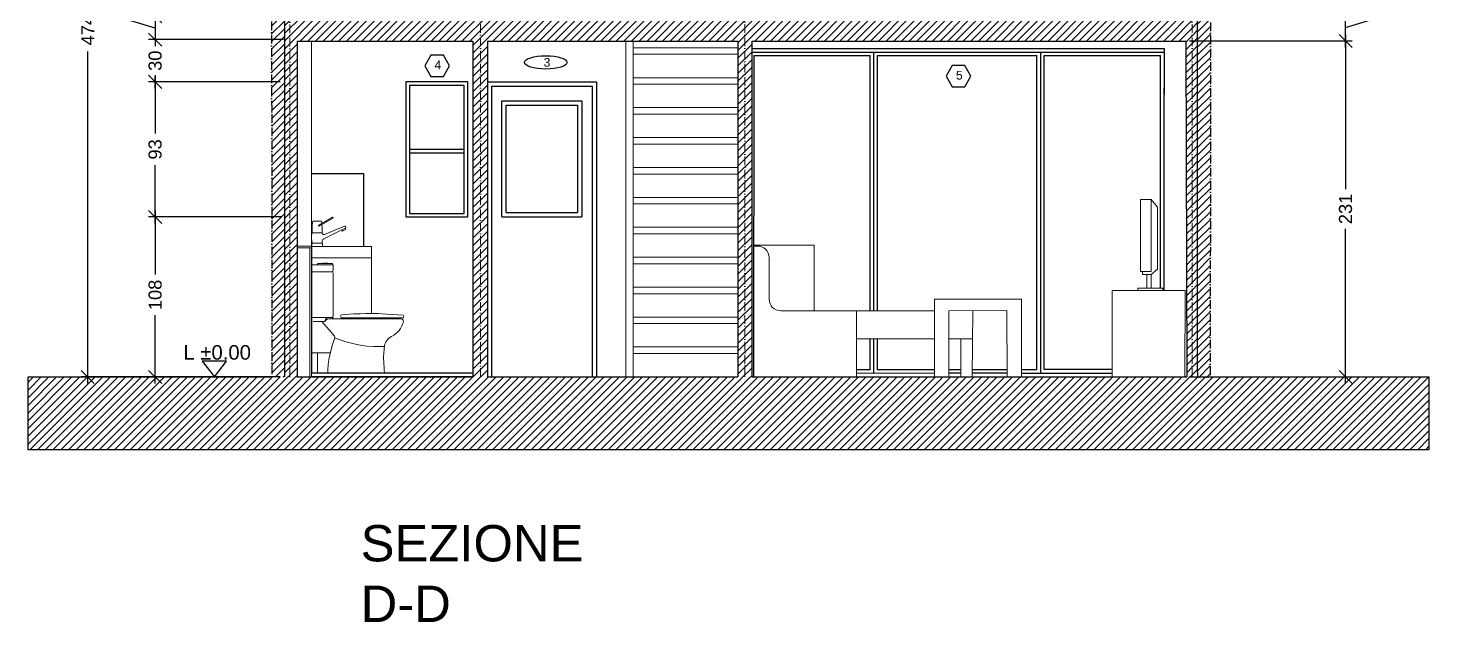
# Model space of a CAD drawing. Header units: millimetres. Extents: x 2830 to 9066, y 9741 to 14619.
# Drawn here: x 3054 to 4018, y 9741 to 10149 of the extents above; entities that cross this region are included whole.
import ezdxf

# ---------------------------------------------------------------- set-up
doc = ezdxf.new("R2010")
doc.units = ezdxf.units.MM
doc.header["$MEASUREMENT"] = 0
doc.linetypes.add('ACAD_ISO10W100', pattern=[18, 12, -3, 0, -3])
doc.layers.get('DEFPOINTS').update_dxf_attribs({"color": 210})
doc.layers.add('ARREDI', color=8, linetype='Continuous', lineweight=18)
doc.layers.add('CAMPITURE', color=7, linetype='Continuous', lineweight=25)
for name, color, linetype in [('INFISSI', 4, 'Continuous'), ('NUMERAZIONE', 30, 'Continuous'), ('quote nuove', 2, 'Continuous'), ('STRUTTURA', 1, 'Continuous')]:
    doc.layers.add(name, color=color, linetype=linetype)
doc.layers.get('0').off()
doc.styles.add('ARIAL', font='Arial.ttf')
doc.styles.get("Standard").update_dxf_attribs({"font": 'Arial.ttf'})
doc.dimstyles.new('TICK_36', dxfattribs={"dimtxt": 3.6, "dimasz": 3.6, "dimexe": 1.8, "dimexo": 1.2, "dimgap": 1.8, "dimtad": 0, "dimdec": 0, "dimzin": 0, "dimdsep": 46, "dimtxsty": 'ARIAL', "dimblk": 'OBLIQUE', "dimcen": 1.8, "dimdle": 1.8, "dimclrd": 256, "dimclrt": 256, "dimadec": 0, "dimazin": 0, "dimtfac": 1, "dimtdec": 0, "dimtmove": 1, "dimatfit": 3, "dimldrblk": 'OPEN90', "dimfxl": 1, "dimtfill": 1, "dimtolj": 1, "dimtzin": 0, "dimarcsym": 0})
pattern_1 = [(45, (1663.0583, 10179.761), (-2.6516504, 2.6516504), [])]

# ---------------------------------------------------------------- blocks, each defined once
blk = doc.blocks.new('4-rob-elev')
at = {"color": 0, "linetype": 'ByBlock'}
for p, q in [((0.87, 12.51), (9.26, 17.46)), ((1.2, 11.95), (9.59, 16.89)), ((9.59, 16.89), (9.26, 17.46)), ((-3.01, 10.77), (-2.91, 13.09)), ((-3, 8), (-3.01, 10.77)), ((-2.6, 15), (-2.91, 13.09)), ((2.6, 15), (-2.6, 15)), ((1.2, 11.95), (0.87, 12.51)), ((2.6, 15), (2.82, 13.66)), ((3.01, 10.77), (2.91, 13.09)), ((3, 8), (3.01, 10.77)), ((3.96, 4.53), (16.79, 10.77)), ((4.4, 7.11), (16.32, 11.95)), ((15.07, 9.11), (14.72, 9.76)), ((15.07, 9.11), (17.02, 10.11)), ((16.93, 11.97), (16.32, 11.95)), ((17.02, 10.11), (16.76, 10.75)), ((16.79, 10.77), (17.06, 11.15)), ((16.93, 11.97), (16.93, 11.97)), ((17.11, 11.56), (16.93, 11.97)), ((17.06, 11.15), (17.11, 11.56)), ((-3.05, 7.79), (-3.35, 6.07)), ((-3.35, 6.07), (-3.31, 4.62)), ((-3.31, 4.62), (-3.12, 3.32)), ((-3.2, 2), (3.2, 2)), ((-3.2, 2), (-3.2, 0)), ((-3.2, 0), (3.2, 0)), ((-3.12, 3.32), (-3, 2)), ((-3.05, 7.79), (-3, 8)), ((3, 8), (-3, 8)), ((3.05, 7.79), (3, 8)), ((3.12, 3.32), (3, 2)), ((3.2, 2), (3.2, 0))]:
    blk.add_line(p, q, dxfattribs=at)
for centre, radius, start, end in [((4.02, 8.04), 1, 194.28061, 292.13375), ((4.62, 3.18), 1.5, 115.93959, 174.62331)]:
    blk.add_arc(centre, radius, start, end, dxfattribs=at)
blk = doc.blocks.new('_Oblique')
at = {"color": 0, "linetype": 'ByBlock', "lineweight": -2}
blk.add_line((-0.5, -0.5), (0.5, 0.5), dxfattribs=at)
blk = doc.blocks.new('*D58')
at = {"layer": 'DEFPOINTS', "color": 0, "linetype": 'ByBlock', "transparency": 16777216}
for p in [(3231.56, 10019.31), (3141.46, 9909.3), (3230.36, 9909.3)]:
    blk.add_point(p, dxfattribs=at)
at = {"layer": 'quote nuove', "linetype": 'ByBlock', "lineweight": -2, "transparency": 16777216}
for p, q in [((3141.46, 10023.81), (3141.46, 9979.72)), ((3141.46, 9904.8), (3141.46, 9951.69))]:
    blk.add_line(p, q, dxfattribs=at)
at = {"layer": 'quote nuove', "color": 0, "linetype": 'ByBlock', "lineweight": -2, "transparency": 16777216}
for p, q in [((3228.56, 10019.31), (3136.96, 10019.31)), ((3227.36, 9909.3), (3136.96, 9909.3))]:
    blk.add_line(p, q, dxfattribs=at)
at = {"layer": 'quote nuove', "linetype": 'ByBlock', "lineweight": -2, "transparency": 16777216, "xscale": 9, "yscale": 9, "zscale": 9}
for p, rotation in [((3141.46, 10019.31), 90), ((3141.46, 9909.3), 270)]:
    blk.add_blockref('_Oblique', p, dxfattribs=dict(at, rotation=rotation))
at = {"layer": 'quote nuove', "linetype": 'ByBlock', "transparency": 16777216, "insert": (3141.46, 9965.71), "char_height": 9, "attachment_point": 5, "rotation": 90, "style": 'ARIAL', "bg_fill": 3, "box_fill_scale": 1.25, "bg_fill_color": 256, "bg_fill_true_color": 13158600, "bg_fill_transparency": 0}
blk.add_mtext('\\A1;108', dxfattribs=at)
blk = doc.blocks.new('_Open90')
at = {"color": 0, "linetype": 'ByBlock', "lineweight": -2}
for p, q in [((0, 0), (-1, 0)), ((-0.5, 0.5), (0, 0)), ((0, 0), (-0.5, -0.5))]:
    blk.add_line(p, q, dxfattribs=at)
blk = doc.blocks.new('*D59')
at = {"layer": 'DEFPOINTS', "color": 0, "linetype": 'ByBlock', "transparency": 16777216}
for p in [(3230.36, 10112.31), (3141.46, 10019.31), (3231.56, 10019.31)]:
    blk.add_point(p, dxfattribs=at)
at = {"layer": 'quote nuove', "color": 0, "linetype": 'ByBlock', "lineweight": -2, "transparency": 16777216}
for p, q in [((3227.36, 10112.31), (3136.96, 10112.31)), ((3228.56, 10019.31), (3136.96, 10019.31))]:
    blk.add_line(p, q, dxfattribs=at)
at = {"layer": 'quote nuove', "linetype": 'ByBlock', "lineweight": -2, "transparency": 16777216}
for p, q in [((3141.46, 10116.81), (3141.46, 10076.69)), ((3141.46, 10014.81), (3141.46, 10054.92))]:
    blk.add_line(p, q, dxfattribs=at)
at = {"layer": 'quote nuove', "linetype": 'ByBlock', "lineweight": -2, "transparency": 16777216, "xscale": 9, "yscale": 9, "zscale": 9}
for p, rotation in [((3141.46, 10112.31), 90), ((3141.46, 10019.31), 270)]:
    blk.add_blockref('_Oblique', p, dxfattribs=dict(at, rotation=rotation))
at = {"layer": 'quote nuove', "linetype": 'ByBlock', "transparency": 16777216, "insert": (3141.46, 10065.81), "char_height": 9, "attachment_point": 5, "rotation": 90, "style": 'ARIAL', "bg_fill": 3, "box_fill_scale": 1.25, "bg_fill_color": 256, "bg_fill_true_color": 13158600, "bg_fill_transparency": 0}
blk.add_mtext('\\A1;93', dxfattribs=at)
blk = doc.blocks.new('*D62')
at = {"layer": 'DEFPOINTS', "color": 0, "linetype": 'ByBlock', "transparency": 16777216}
for p in [(3095.07, 10383.99), (3230.36, 10383.99), (3230.36, 9909.3)]:
    blk.add_point(p, dxfattribs=at)
at = {"layer": 'quote nuove', "linetype": 'ByBlock', "lineweight": -2, "transparency": 16777216}
for p, q in [((3095.07, 10388.49), (3095.07, 10162.48)), ((3095.07, 9904.8), (3095.07, 10133.22))]:
    blk.add_line(p, q, dxfattribs=at)
at = {"layer": 'quote nuove', "color": 0, "linetype": 'ByBlock', "lineweight": -2, "transparency": 16777216}
for p, q in [((3227.36, 10383.99), (3090.57, 10383.99)), ((3227.36, 9909.3), (3090.57, 9909.3))]:
    blk.add_line(p, q, dxfattribs=at)
at = {"layer": 'quote nuove', "linetype": 'ByBlock', "lineweight": -2, "transparency": 16777216, "xscale": 9, "yscale": 9, "zscale": 9}
for p, rotation in [((3095.07, 10383.99), 90), ((3095.07, 9909.3), 270)]:
    blk.add_blockref('_Oblique', p, dxfattribs=dict(at, rotation=rotation))
at = {"layer": 'quote nuove', "linetype": 'ByBlock', "transparency": 16777216, "insert": (3095.07, 10147.85), "char_height": 9, "attachment_point": 5, "rotation": 90, "style": 'ARIAL', "bg_fill": 3, "box_fill_scale": 1.25, "bg_fill_color": 256, "bg_fill_true_color": 13158600, "bg_fill_transparency": 0}
blk.add_mtext('\\A1;474', dxfattribs=at)
blk = doc.blocks.new('*D63')
at = {"layer": 'DEFPOINTS', "color": 0, "linetype": 'ByBlock', "transparency": 16777216}
for p in [(3141.46, 10141.32), (3232.76, 10141.32), (3230.36, 10112.31)]:
    blk.add_point(p, dxfattribs=at)
at = {"layer": 'quote nuove', "color": 0, "linetype": 'ByBlock', "lineweight": -2, "transparency": 16777216}
for p, q in [((3229.76, 10141.32), (3136.96, 10141.32)), ((3227.36, 10112.31), (3136.96, 10112.31))]:
    blk.add_line(p, q, dxfattribs=at)
at = {"layer": 'quote nuove', "linetype": 'ByBlock', "lineweight": -2, "transparency": 16777216}
for p, q in [((3141.46, 10145.82), (3141.46, 10137.7)), ((3141.46, 10107.81), (3141.46, 10115.93))]:
    blk.add_line(p, q, dxfattribs=at)
at = {"layer": 'quote nuove', "linetype": 'ByBlock', "transparency": 16777216, "insert": (3141.46, 10126.81), "char_height": 9, "attachment_point": 5, "rotation": 90, "style": 'ARIAL', "bg_fill": 3, "box_fill_scale": 1.25, "bg_fill_color": 256, "bg_fill_true_color": 13158600, "bg_fill_transparency": 0}
blk.add_mtext('\\A1;30', dxfattribs=at)
at = {"layer": 'quote nuove', "linetype": 'ByBlock', "lineweight": -2, "transparency": 16777216, "xscale": 9, "yscale": 9, "zscale": 9}
for p, rotation in [((3141.46, 10141.32), 90), ((3141.46, 10112.31), 270)]:
    blk.add_blockref('_Oblique', p, dxfattribs=dict(at, rotation=rotation))
blk = doc.blocks.new('*D64')
at = {"layer": 'DEFPOINTS', "color": 0, "transparency": 16777216}
for p in [(3141.46, 10157.32), (3141.46, 10141.32), (3141.46, 10141.32)]:
    blk.add_point(p, dxfattribs=at)
at = {"layer": 'quote nuove', "lineweight": -2, "transparency": 16777216}
for p, q in [((3116.52, 10156.8), (3116.52, 10165.8)), ((3141.46, 10149.32), (3116.52, 10156.8)), ((3141.46, 10161.82), (3141.46, 10136.82))]:
    blk.add_line(p, q, dxfattribs=at)
at = {"layer": 'quote nuove', "color": 0, "lineweight": -2, "transparency": 16777216}
for p, q in [((3138.46, 10157.32), (3136.96, 10157.32)), ((3138.46, 10141.32), (3136.96, 10141.32))]:
    blk.add_line(p, q, dxfattribs=at)
at = {"layer": 'quote nuove', "lineweight": -2, "transparency": 16777216, "xscale": 9, "yscale": 9, "zscale": 9}
for p, rotation in [((3141.46, 10157.32), 90), ((3141.46, 10141.32), 270)]:
    blk.add_blockref('_Oblique', p, dxfattribs=dict(at, rotation=rotation))
at = {"layer": 'quote nuove', "transparency": 16777216, "insert": (3116.52, 10176.32), "char_height": 9, "attachment_point": 5, "rotation": 90, "style": 'ARIAL', "bg_fill": 3, "box_fill_scale": 1.25, "bg_fill_color": 256, "bg_fill_true_color": 13158600, "bg_fill_transparency": 0}
blk.add_mtext('\\A1;16', dxfattribs=at)
blk = doc.blocks.new('*D65')
at = {"layer": 'DEFPOINTS', "color": 0, "transparency": 16777216}
for p in [(3849.77, 10140.41), (3849.75, 9909.3), (3960.21, 9909.3)]:
    blk.add_point(p, dxfattribs=at)
at = {"layer": 'quote nuove', "color": 0, "lineweight": -2, "transparency": 16777216}
for p, q in [((3852.77, 10140.41), (3964.71, 10140.41)), ((3852.75, 9909.3), (3964.71, 9909.3))]:
    blk.add_line(p, q, dxfattribs=at)
at = {"layer": 'quote nuove', "lineweight": -2, "transparency": 16777216}
for p, q in [((3960.21, 10144.91), (3960.21, 10038.56)), ((3960.21, 9904.8), (3960.21, 10011.15))]:
    blk.add_line(p, q, dxfattribs=at)
at = {"layer": 'quote nuove', "lineweight": -2, "transparency": 16777216, "xscale": 9, "yscale": 9, "zscale": 9}
for p, rotation in [((3960.21, 10140.41), 90), ((3960.21, 9909.3), 270)]:
    blk.add_blockref('_Oblique', p, dxfattribs=dict(at, rotation=rotation))
at = {"layer": 'quote nuove', "transparency": 16777216, "insert": (3960.21, 10024.85), "char_height": 9, "attachment_point": 5, "rotation": 90, "style": 'ARIAL', "bg_fill": 3, "box_fill_scale": 1.25, "bg_fill_color": 256, "bg_fill_true_color": 13158600, "bg_fill_transparency": 0}
blk.add_mtext('\\A1;231', dxfattribs=at)
blk = doc.blocks.new('*D66')
at = {"layer": 'DEFPOINTS', "color": 0, "transparency": 16777216}
for p in [(3859.46, 10158.92), (3960.21, 10158.92), (3849.77, 10140.41)]:
    blk.add_point(p, dxfattribs=at)
at = {"layer": 'quote nuove', "lineweight": -2, "transparency": 16777216}
for p, q in [((3985.15, 10157.14), (3985.15, 10166.14)), ((3960.21, 10135.91), (3960.21, 10163.42)), ((3960.21, 10149.66), (3985.15, 10157.14))]:
    blk.add_line(p, q, dxfattribs=at)
at = {"layer": 'quote nuove', "color": 0, "lineweight": -2, "transparency": 16777216}
for p, q in [((3862.46, 10158.92), (3964.71, 10158.92)), ((3852.77, 10140.41), (3964.71, 10140.41))]:
    blk.add_line(p, q, dxfattribs=at)
at = {"layer": 'quote nuove', "lineweight": -2, "transparency": 16777216, "xscale": 9, "yscale": 9, "zscale": 9}
for p, rotation in [((3960.21, 10158.92), 90), ((3960.21, 10140.41), 270)]:
    blk.add_blockref('_Oblique', p, dxfattribs=dict(at, rotation=rotation))
at = {"layer": 'quote nuove', "transparency": 16777216, "insert": (3985.15, 10176.66), "char_height": 9, "attachment_point": 5, "rotation": 90, "style": 'ARIAL', "bg_fill": 3, "box_fill_scale": 1.25, "bg_fill_color": 256, "bg_fill_true_color": 13158600, "bg_fill_transparency": 0}
blk.add_mtext('\\A1;19', dxfattribs=at)

msp = doc.modelspace()

# ---------------------------------------------------------------- hatches: boundary and pattern name
at = {"layer": 'ARREDI'}
h = msp.add_hatch(dxfattribs=at)
h.set_pattern_fill('ANSI31', color=0, scale=30)
h.set_pattern_definition(pattern_1)
h.paths.add_polyline_path([(3858.46, 10160.91), (3858.46, 10160.91), (3858.46, 10383.45), (3854.7, 10385.41), (3854.7, 9909.3), (3858.46, 9909.3), (3858.46, 9912.91), (3858.46, 10134.11), (3858.46, 10134.11)])
at = {"layer": 'CAMPITURE', "ltscale": 2.5}
h = msp.add_hatch(dxfattribs=at)
h.set_pattern_fill('ANSI31', color=256, scale=30)
h.set_pattern_definition([(45, (245.1807, 8409.8992), (-2.6516504, 2.6516504), [])])
h.paths.add_polyline_path([(3221.66, 9909.3), (3230.36, 9909.3), (3230.36, 10383.99), (3221.44, 10387.98)])
h = msp.add_hatch(dxfattribs=at)
h.set_pattern_fill('ANSI31', color=256, scale=30)
h.set_pattern_definition([(45, (890.6814, 8409.362), (-2.6516504, 2.6516504), [])])
h.paths.add_polyline_path([(3867.16, 9908.76), (3858.46, 9908.76), (3858.46, 10383.45), (3867.38, 10387.44)])
at = {"layer": 'STRUTTURA'}
h = msp.add_hatch(dxfattribs=at)
h.set_pattern_fill('ANSI31', color=0, scale=30)
h.set_pattern_definition(pattern_1)
h.paths.add_polyline_path([(3365.23, 10158.18), (3239.06, 10157.32), (3239.06, 10157.31), (3239.06, 10281.31), (3237.86, 10373.09), (3239.06, 10373.09), (3365.23, 10429.55), (3365.23, 10444.34), (3234.11, 10385.67), (3234.11, 9909.3), (3239.06, 9909.3), (3239.06, 10140.31), (3360.04, 10140.31), (3360.04, 9909.3), (3365.23, 9909.3)])
h.paths.add_polyline_path([(3547, 10525.68), (3461.27, 10487.32), (3461.27, 10472.53), (3542.26, 10508.77), (3542.26, 10158.81), (3466.04, 10158.81), (3466.04, 10368.81), (3466.05, 10474.66), (3456.47, 10470.38), (3456.53, 10368.81), (3456.53, 10158.81), (3365.23, 10158.18), (3365.23, 9909.3), (3369.96, 9909.3), (3369.96, 10140.31), (3542.25, 10140.31), (3542.25, 9909.3), (3547, 9909.3)])
h.paths.add_polyline_path([(3234.11, 10385.67), (3230.36, 10383.99), (3230.36, 10375.31), (3230.36, 9909.3), (3234.11, 9909.3)])
h.paths.add_polyline_path([(3456.26, 10470.28), (3461.27, 10472.53), (3461.27, 10487.32), (3365.23, 10444.34), (3365.23, 10429.55)], flags=17)
h.paths.add_polyline_path([(3547.09, 10525.72), (3547, 10525.68), (3547, 9909.3), (3551.75, 9909.3), (3551.75, 10140.31), (3850.35, 10140.33), (3850.93, 9909.3), (3854.7, 9909.3), (3854.7, 10385.41), (3850.96, 10387.36)])
h.paths.add_polyline_path([(3849.76, 10373.3), (3850.3, 10158.81), (3551.76, 10158.81), (3551.76, 10508.77)], flags=16)
h.paths.add_polyline_path([(3752.92, 10387.71), (3752.92, 10218.01), (3795.45, 10218.01), (3833.11, 10218.01), (3833.11, 10219.01), (3833.12, 10219.01), (3833.12, 10218.01), (3835.61, 10218.01), (3835.61, 10219.32), (3835.61, 10219.32), (3835.61, 10218.01), (3842.98, 10218.01), (3846.31, 10218.01), (3846.31, 10204.72), (3849.77, 10204.71), (3846.31, 10204.71), (3846.31, 10204.72), (3648.01, 10205.19), (3647.91, 10161.75), (3553.43, 10161.75), (3553.43, 10478.48)], flags=0)
h.paths.add_polyline_path([(3748.06, 10389.92), (3748.06, 10383.85), (3699.72, 10383.85), (3696.85, 10378.88), (3688.3, 10378.88), (3685.43, 10383.85), (3638.28, 10383.85), (3638.28, 10439.87)], flags=0)
h.paths.add_polyline_path([(3641.94, 10435.61), (3736.01, 10391.47), (3641.94, 10391.51)], flags=0)
h.paths.add_polyline_path([(3644.38, 10430.98), (3724.59, 10393.95), (3644.38, 10393.95)], flags=0)
h.paths.add_polyline_path([(3662.12, 10390.72), (3666.15, 10390.72), (3674.2, 10390.48), (3674.2, 10389.35), (3666.15, 10389.11), (3662.12, 10389.11)], flags=0)
h.paths.add_polyline_path([(3651.55, 10183.96), (3833.12, 10183.96), (3833.12, 10161.76), (3651.55, 10161.75)], flags=0)
h.paths.add_polyline_path([(3597.57, 10328.69), (3597.57, 10338.89), (3590.15, 10338.89), (3590.15, 10328.69)], flags=0)
h.paths.add_polyline_path([(3688.89, 10380.66), (3696.56, 10380.66), (3696.56, 10393.02), (3688.89, 10393.02)], flags=0)
h.paths.add_polyline_path([(3571.47, 10273.27), (3571.47, 10280.94), (3559.11, 10280.94), (3559.11, 10273.27)], flags=0)
h = msp.add_hatch(dxfattribs=at)
h.set_pattern_fill('ANSI31', color=0, scale=30)
h.set_pattern_definition([(45, (534.026, 6431.014), (-2.6516504, 2.6516504), [])])
h.paths.add_polyline_path([(3053.99, 9909.3), (3053.99, 9859.09), (4017.59, 9859.09), (4017.59, 9909.3)])

# ---------------------------------------------------------------- linework, layer by layer
at = {"layer": 'ARREDI'}
for p, q in [((3248.96, 9999.31), (3248.96, 10140.31)), ((3465.26, 10140.31), (3465.26, 9909.31)), ((3470.26, 9909.31), (3470.26, 10140.31)), ((3542.25, 10135.73), (3470.26, 10135.73)), ((3542.25, 10131.23), (3470.26, 10131.23)), ((3542.25, 10115.14), (3470.26, 10115.14)), ((3542.25, 10110.64), (3470.26, 10110.64)), ((3542.25, 10094.56), (3470.26, 10094.56)), ((3542.25, 10090.06), (3470.26, 10090.06)), ((3542.25, 10073.98), (3470.26, 10073.98)), ((3542.25, 10069.48), (3470.26, 10069.48)), ((3542.25, 10053.39), (3470.26, 10053.39)), ((3542.25, 10053.39), (3470.26, 10053.39)), ((3542.25, 10048.89), (3470.26, 10048.89)), ((3542.25, 10048.89), (3470.26, 10048.89)), ((3542.25, 10032.81), (3470.26, 10032.81)), ((3542.25, 10028.31), (3470.26, 10028.31)), ((3542.25, 10012.23), (3470.26, 10012.23)), ((3542.25, 10007.73), (3470.26, 10007.73)), ((3248.96, 9999.31), (3239.06, 9999.31)), ((3248.96, 9998.11), (3239.06, 9998.11)), ((3247.76, 9909.09), (3247.76, 9998.11)), ((3248.96, 9909.31), (3248.96, 9999.31)), ((3594.75, 9999.86), (3553.33, 9999.86)), ((3553.33, 9999.31), (3555.7, 9999.35)), ((3594.75, 9997.87), (3594.75, 9999.86)), ((3594.75, 9954.78), (3594.75, 9997.87)), ((3249.13, 9991.11), (3290.13, 9991.11)), ((3253.04, 9986.39), (3249.43, 9986.39)), ((3253.18, 9986.86), (3253.04, 9986.39)), ((3253.04, 9986.39), (3263.85, 9986.39)), ((3253.54, 9987.21), (3253.18, 9986.86)), ((3253.99, 9987.34), (3253.54, 9987.21)), ((3257.03, 9987.34), (3253.99, 9987.34)), ((3259.89, 9987.53), (3257.03, 9987.53)), ((3257.03, 9987.53), (3257.03, 9987.34)), ((3257.03, 9987.34), (3259.89, 9987.34)), ((3259.89, 9987.34), (3259.89, 9987.53)), ((3262.9, 9987.34), (3259.89, 9987.34)), ((3263.35, 9987.22), (3262.9, 9987.34)), ((3263.71, 9986.87), (3263.35, 9987.22)), ((3263.85, 9986.39), (3263.71, 9986.87)), ((3263.85, 9982.58), (3263.85, 9986.39)), ((3542.25, 9991.64), (3470.26, 9991.64)), ((3542.25, 9987.14), (3470.26, 9987.14)), ((3563.76, 9991.35), (3563.77, 9962.78)), ((3249.42, 9981.64), (3262.92, 9981.64)), ((3262.91, 9981.64), (3263.33, 9981.76)), ((3263.33, 9981.52), (3262.91, 9981.64)), ((3263.33, 9981.76), (3263.71, 9982.11)), ((3263.71, 9981.17), (3263.33, 9981.52)), ((3263.71, 9982.11), (3263.85, 9982.58)), ((3263.85, 9980.69), (3263.71, 9981.17)), ((3263.85, 9951.14), (3263.85, 9980.69)), ((3823.57, 9979.72), (3823.57, 9970.26)), ((3826.61, 9979.72), (3826.61, 9970.26)), ((3542.25, 9971.06), (3470.26, 9971.06)), ((3542.25, 9966.56), (3470.26, 9966.56)), ((3623.77, 9954.78), (3571.77, 9954.78)), ((3623.79, 9909.31), (3623.77, 9954.78)), ((3623.77, 9954.78), (3677.41, 9954.78)), ((3703.77, 9954.78), (3703.49, 9909.31)), ((3249.42, 9950.2), (3260.69, 9950.2)), ((3250.2, 9947.52), (3256.18, 9947.52)), ((3256.18, 9947.52), (3259.04, 9944.07)), ((3256.18, 9947.52), (3258.07, 9947.52)), ((3258.5, 9948.76), (3258.07, 9947.52)), ((3258.85, 9948.43), (3258.07, 9947.52)), ((3259, 9949.57), (3258.5, 9948.76)), ((3258.85, 9948.43), (3259.96, 9949.02)), ((3259.83, 9949.98), (3259, 9949.57)), ((3260.69, 9950.2), (3259.83, 9949.98)), ((3259.96, 9949.02), (3260.88, 9949.23)), ((3260.69, 9950.2), (3263, 9950.2)), ((3263.98, 9949.23), (3260.88, 9949.23)), ((3262.98, 9950.19), (3263.34, 9950.31)), ((3263.47, 9950.07), (3262.98, 9950.19)), ((3263.34, 9950.31), (3263.71, 9950.65)), ((3263.83, 9949.71), (3263.47, 9950.07)), ((3263.71, 9950.65), (3263.85, 9951.14)), ((3263.98, 9949.23), (3263.83, 9949.71)), ((3272.25, 9949.23), (3263.98, 9949.23)), ((3263.98, 9949.23), (3263.98, 9949.23)), ((3269.06, 9951.42), (3268.96, 9950.92)), ((3268.96, 9950.92), (3269.06, 9950.42)), ((3269.39, 9951.81), (3269.06, 9951.42)), ((3269.06, 9950.42), (3269.39, 9950.02)), ((3269.88, 9952.02), (3269.39, 9951.81)), ((3269.39, 9950.02), (3269.81, 9949.84)), ((3269.81, 9949.84), (3271.58, 9949.84)), ((3271.55, 9952.17), (3269.88, 9952.02)), ((3275.05, 9952.43), (3271.55, 9952.17)), ((3306.43, 9949.84), (3271.58, 9949.84)), ((3271.58, 9949.84), (3271.88, 9949.36)), ((3271.88, 9949.36), (3272.25, 9949.23)), ((3305.78, 9949.23), (3272.25, 9949.23)), ((3272.54, 9949.23), (3272.93, 9949.37)), ((3272.93, 9949.37), (3273.21, 9949.84)), ((3278.01, 9952.6), (3275.05, 9952.43)), ((3282.42, 9952.78), (3278.01, 9952.6)), ((3286.26, 9952.88), (3282.42, 9952.78)), ((3289.61, 9952.92), (3286.26, 9952.88)), ((3294.77, 9952.83), (3289.61, 9952.92)), ((3300.46, 9952.57), (3294.77, 9952.83)), ((3304.89, 9952.27), (3300.46, 9952.57)), ((3305.07, 9949.36), (3304.8, 9949.84)), ((3308.41, 9951.97), (3304.89, 9952.27)), ((3305.44, 9949.23), (3305.07, 9949.36)), ((3305.78, 9949.23), (3306.15, 9949.36)), ((3310.38, 9949.23), (3305.78, 9949.23)), ((3306.15, 9949.36), (3306.43, 9949.84)), ((3306.43, 9949.84), (3312.2, 9949.84)), ((3312.11, 9951.67), (3308.41, 9951.97)), ((3310.23, 9942.69), (3311.18, 9944.49)), ((3311.28, 9949.03), (3310.38, 9949.23)), ((3311.18, 9944.49), (3311.59, 9945.53)), ((3311.92, 9948.4), (3311.28, 9949.03)), ((3311.59, 9945.53), (3311.92, 9946.54)), ((3312.18, 9947.53), (3311.92, 9948.4)), ((3311.92, 9946.54), (3312.18, 9947.53)), ((3312.42, 9950.81), (3312.11, 9951.67)), ((3312.2, 9949.84), (3312.42, 9950.81)), ((3542.25, 9950.48), (3470.26, 9950.48)), ((3542.25, 9945.98), (3470.26, 9945.98)), ((3259.04, 9944.07), (3261.37, 9941.35)), ((3261.37, 9941.35), (3264.24, 9937.86)), ((3265.1, 9936.16), (3264.09, 9933.71)), ((3264.24, 9937.86), (3264.71, 9937.28)), ((3264.71, 9937.28), (3264.94, 9936.62)), ((3264.94, 9936.62), (3265.1, 9936.16)), ((3265.1, 9936.16), (3266.69, 9935.47)), ((3266.69, 9935.47), (3268.79, 9934.8)), ((3268.79, 9934.8), (3271.84, 9933.71)), ((3300.96, 9934.54), (3301.99, 9935.74)), ((3301.99, 9935.74), (3302.89, 9936.47)), ((3302.89, 9936.47), (3303.92, 9937.2)), ((3303.92, 9937.2), (3305.51, 9938.01)), ((3305.51, 9938.01), (3306.58, 9938.79)), ((3306.58, 9938.79), (3308.13, 9940.07)), ((3308.13, 9940.07), (3309.24, 9941.32)), ((3309.24, 9941.32), (3310.23, 9942.69)), ((3249.13, 9925.94), (3253.11, 9925.94)), ((3253.11, 9925.94), (3261.93, 9925.95)), ((3253.11, 9925.94), (3253.11, 9912.11)), ((3262.4, 9927.83), (3261.59, 9924.6)), ((3263.21, 9930.84), (3262.4, 9927.83)), ((3264.09, 9933.71), (3263.21, 9930.84)), ((3271.84, 9933.71), (3275.51, 9932.69)), ((3275.51, 9932.69), (3279.31, 9931.75)), ((3279.31, 9931.75), (3282.57, 9931.14)), ((3282.57, 9931.14), (3286.84, 9930.53)), ((3286.84, 9930.53), (3291.66, 9930.12)), ((3291.66, 9930.12), (3299.22, 9930.12)), ((3298.59, 9922.87), (3298.77, 9925.58)), ((3298.77, 9925.58), (3298.98, 9928.41)), ((3298.98, 9928.41), (3299.28, 9930.59)), ((3299.28, 9930.59), (3299.71, 9932.27)), ((3299.71, 9932.27), (3300.4, 9933.6)), ((3300.4, 9933.6), (3300.96, 9934.54)), ((3542.25, 9929.89), (3470.26, 9929.89)), ((3542.25, 9925.39), (3470.26, 9925.39)), ((3260.49, 9917.55), (3260.19, 9914.31)), ((3260.93, 9921.29), (3260.49, 9917.55)), ((3261.59, 9924.6), (3260.93, 9921.29)), ((3298.72, 9918.54), (3298.59, 9922.87)), ((3298.85, 9915.88), (3298.72, 9918.54)), ((3299.02, 9913.99), (3298.85, 9915.88)), ((3260.19, 9914.31), (3260.19, 9912.11)), ((3299.28, 9912.11), (3299.02, 9913.99))]:
    msp.add_line(p, q, dxfattribs=at)
at = {"layer": 'ARREDI', "lineweight": -2}
for p, q in [((3248.96, 10049.31), (3284.76, 10049.31)), ((3284.76, 10049.31), (3284.76, 9999.11))]:
    msp.add_line(p, q, dxfattribs=at)
at = {"layer": 'ARREDI', "lineweight": 0}
for p, q in [((3826.4, 10031.38), (3830.86, 10025.98)), ((3677.41, 9939.42), (3677.41, 9962.74)), ((3677.41, 9962.74), (3737.41, 9962.74)), ((3687.39, 9954.78), (3727.2, 9954.96)), ((3687.39, 9909.31), (3687.39, 9954.78)), ((3727.4, 9909.31), (3727.2, 9954.96)), ((3737.41, 9962.74), (3737.41, 9909.31)), ((3623.78, 9939.78), (3623.78, 9939.78)), ((3623.78, 9935.57), (3677.41, 9935.57)), ((3677.41, 9939.42), (3677.41, 9909.31)), ((3687.39, 9935.57), (3703.65, 9935.47)), ((3695.52, 9935.52), (3695.52, 9909.31))]:
    msp.add_line(p, q, dxfattribs=at)
at = {"layer": 'ARREDI', "linetype": 'Continuous'}
msp.add_line((3830.86, 10025.98), (3830.86, 9983.43), dxfattribs=at)
msp.add_lwpolyline([(3819.19, 10031.38), (3826.4, 10031.38), (3826.4, 9981.82), (3819.19, 9981.82)], close=True, dxfattribs=at)
at = {"layer": 'ARREDI'}
for points in [[(3290.13, 9952.91), (3290.13, 9999.11), (3249.13, 9999.11), (3249.13, 9912.11), (3253.11, 9912.11)], [(3826.61, 9970.26), (3834.49, 9970.26), (3834.49, 9968.82), (3817.36, 9968.82), (3817.36, 9970.26), (3826.61, 9970.26)]]:
    msp.add_lwpolyline(points, dxfattribs=at)
at = {"layer": 'ARREDI', "linetype": 'Continuous'}
msp.add_lwpolyline([(3820.53, 9981.82), (3820.53, 9979.72), (3826.61, 9979.72), (3830.86, 9983.43)], dxfattribs=at)
at = {"layer": 'ARREDI'}
msp.add_lwpolyline([(3849.75, 9909.3), (3849.78, 9968.82), (3799.78, 9968.82), (3799.75, 9909.3)], close=True, dxfattribs=at)
for centre, start, end in [((3555.76, 9991.35), 0.02067, 90.38956), ((3571.77, 9962.78), 180.02067, 270)]:
    msp.add_arc(centre, 8, start, end, dxfattribs=at)
at = {"layer": 'INFISSI'}
for p, q in [((3551.75, 10132.81), (3835.48, 10132.81)), ((3677.41, 9911.77), (3623.79, 9911.74)), ((3695.52, 9911.77), (3687.39, 9911.77)), ((3727.39, 9911.79), (3703.51, 9911.78)), ((3737.41, 9911.78), (3799.76, 9911.77))]:
    msp.add_line(p, q, dxfattribs=at)
at = {"layer": 'INFISSI', "color": 4}
for p, q in [((3551.76, 10135.31), (3835.46, 10135.31)), ((3553.33, 10130.31), (3633.33, 10130.31)), ((3638.18, 10130.31), (3747.96, 10130.31)), ((3752.82, 10130.31), (3833.01, 10130.31)), ((3835.46, 10135.31), (3835.51, 10130.31)), ((3835.51, 10130.31), (3835.51, 10103.7)), ((3379.96, 10019.31), (3379.96, 10099.31)), ((3379.96, 10099.31), (3434.96, 10099.31)), ((3434.96, 10099.31), (3434.96, 10019.31)), ((3382.96, 10022.31), (3382.96, 10096.31)), ((3382.96, 10096.31), (3431.96, 10096.31)), ((3431.96, 10096.31), (3431.96, 10022.31)), ((3382.96, 10022.31), (3431.96, 10022.31)), ((3379.96, 10019.31), (3434.96, 10019.31))]:
    msp.add_line(p, q, dxfattribs=at)
at = {"layer": 'INFISSI', "color": 4, "lineweight": -2}
for p, q in [((3553.32, 9909.41), (3553.33, 10130.31)), ((3633.33, 9954.78), (3633.33, 10130.31)), ((3635.75, 9954.78), (3635.75, 10132.81)), ((3638.18, 9954.78), (3638.18, 10130.31)), ((3747.96, 9914.28), (3747.96, 10130.31)), ((3750.51, 9911.78), (3750.51, 10132.81)), ((3752.82, 9914.29), (3752.82, 10130.31)), ((3833.01, 9970.26), (3833.01, 10130.31)), ((3835.51, 9968.82), (3835.51, 10108.05)), ((3747.96, 9914.28), (3737.41, 9914.28)), ((3799.66, 9914.3), (3752.82, 9914.29))]:
    msp.add_line(p, q, dxfattribs=at)
at = {"layer": 'INFISSI', "lineweight": -2}
for p, q in [((3633.33, 9914.25), (3633.33, 9935.57)), ((3635.76, 9911.75), (3635.75, 9935.57)), ((3638.18, 9914.25), (3638.18, 9935.57)), ((3633.33, 9914.25), (3623.79, 9914.25)), ((3677.41, 9914.26), (3638.18, 9914.25)), ((3695.52, 9914.27), (3687.39, 9914.27)), ((3727.38, 9914.28), (3703.52, 9914.27))]:
    msp.add_line(p, q, dxfattribs=at)
at = {"layer": 'INFISSI', "color": 4}
for points in [[(3356.46, 10019.31), (3356.46, 10112.31), (3313.96, 10112.31), (3313.96, 10019.31), (3356.46, 10019.31)], [(3369.96, 10112.31), (3369.96, 10112.31), (3444.96, 10112.31), (3444.96, 9909.31)], [(3372.96, 9909.31), (3372.96, 10109.31), (3441.96, 10109.31), (3441.96, 9909.31)], [(3353.96, 10065.81), (3316.46, 10065.81)], [(3353.96, 10063.31), (3316.46, 10063.31)]]:
    msp.add_lwpolyline(points, dxfattribs=at)
msp.add_lwpolyline([(3353.96, 10021.81), (3353.96, 10109.81), (3316.46, 10109.81), (3316.46, 10021.81)], close=True, dxfattribs=at)
at = {"layer": 'NUMERAZIONE'}
for points in [[(3343.94, 10123.33), (3339.66, 10130.74), (3331.11, 10130.74), (3326.84, 10123.33), (3331.11, 10115.93), (3339.66, 10115.93)], [(3702.54, 10116.21), (3698.27, 10123.62), (3689.72, 10123.62), (3685.44, 10116.21), (3689.72, 10108.81), (3698.27, 10108.81)], [(3173.71, 9920.03), (3182.16, 9909.3), (3190.6, 9920.03)]]:
    msp.add_lwpolyline(points, close=True, dxfattribs=at)
msp.add_ellipse((3410.13, 10125.67), major_axis=(14.61, 0), ratio=0.314087, dxfattribs=at)
at = {"layer": 'quote nuove', "color": 253, "linetype": 'ACAD_ISO10W100', "lineweight": 0, "ltscale": 0.5}
for p, q in [((3234.11, 9909.09), (3234.11, 10728.79)), ((3365.23, 9909.3), (3365.23, 10729)), ((3547, 9909.31), (3547, 10729)), ((3854.7, 9909.3), (3854.7, 10728.99))]:
    msp.add_line(p, q, dxfattribs=at)
at = {"layer": 'STRUTTURA', "linetype": 'ACAD_ISO10W100', "ltscale": 0.5}
msp.add_line((3867.39, 10417.08), (3867.16, 9908.76), dxfattribs=at)
at = {"layer": 'STRUTTURA'}
for p, q in [((3230.36, 10383.99), (3230.36, 9909.3)), ((3858.46, 9912.91), (3858.46, 10160.91)), ((3239.06, 10140.31), (3239.06, 9909.3)), ((3360.04, 10140.31), (3360.04, 9909.31)), ((3369.96, 10140.31), (3369.96, 9909.31)), ((3369.96, 10140.31), (3542.25, 10140.31)), ((3542.25, 10140.31), (3542.25, 9909.3)), ((3551.75, 10140.31), (3850.35, 10140.33)), ((3551.75, 10140.31), (3551.75, 9909.3)), ((3850.35, 10140.33), (3850.93, 9909.3)), ((3248.96, 9912.11), (3360.04, 9912.11)), ((3360.04, 9909.31), (3248.96, 9909.31)), ((3858.46, 9912.91), (3858.46, 9909.3))]:
    msp.add_line(p, q, dxfattribs=at)
at = {"layer": 'STRUTTURA', "lineweight": -2}
for p, q in [((3633.33, 10141.35), (3633.33, 10141.38)), ((3635.75, 10141.35), (3635.75, 10141.38)), ((3638.18, 10141.35), (3638.18, 10141.38)), ((3762.31, 10141.37), (3762.29, 10141.38)), ((3553.32, 9909.34), (3553.32, 9909.41))]:
    msp.add_line(p, q, dxfattribs=at)
at = {"layer": 'STRUTTURA'}
for points in [[(3239.06, 10140.31), (3360.04, 10140.31)], [(3239.06, 9909.3), (3360, 9909.3)], [(3370.61, 9909.3), (3542.25, 9909.3)], [(3545.62, 9909.3), (3545.73, 9909.3)]]:
    msp.add_lwpolyline(points, dxfattribs=at)

# ---------------------------------------------------------------- block references
at = {"layer": 'ARREDI', "xscale": 1.153141009408302, "yscale": 1.153141009408302, "zscale": 1.153141009408302}
msp.add_blockref('4-rob-elev', (3252.82, 9999.11), dxfattribs=at)

# ---------------------------------------------------------------- texts
at = {"layer": 'NUMERAZIONE'}
msp.add_text('L ±0.00', height=9.989, dxfattribs=at).set_placement((3160.87, 9921.17))
at = {"layer": 'NUMERAZIONE', "ltscale": 0.1, "char_height": 6, "attachment_point": 1}
for s, width, insert in [('3', 6, (3408.63, 10128.69)), ('4', 0.5819, (3333.61, 10126.98)), ('5', 0.5819, (3692.22, 10119.86))]:
    msp.add_mtext_dynamic_manual_height_columns(s, width=width, gutter_width=12.5, heights=[0], dxfattribs=dict(at, insert=insert))
at = {"layer": 'STRUTTURA', "ltscale": 0.1, "insert": (3282.76, 9807.38), "char_height": 25, "attachment_point": 1}
msp.add_mtext_dynamic_manual_height_columns('SEZIONE D-D', width=23.9932, gutter_width=12.5, heights=[0], dxfattribs=at)

# ---------------------------------------------------------------- next in the draw order: dimensions: what is measured, and where the dimension line sits
at = {"layer": 'quote nuove', "color": 253}
dim = msp.add_linear_dim(base=(3960.21, 9909.3), p1=(3849.77, 10140.41), p2=(3849.75, 9909.3), angle=90, dimstyle='TICK_36', override={"dimscale": 2.5}, dxfattribs=at)
dim.commit()
dim.dimension.update_dxf_attribs({"geometry": '*D65', "text_midpoint": (3960.21, 10024.85)})
at = {"layer": 'quote nuove', "color": 253, "linetype": 'ByBlock'}
dim = msp.add_linear_dim(base=(3141.46, 9909.3), p1=(3231.56, 10019.31), p2=(3230.36, 9909.3), angle=90, text='108', dimstyle='TICK_36', override={"dimscale": 2.5}, dxfattribs=at)
dim.commit()
dim.dimension.update_dxf_attribs({"geometry": '*D58', "text_midpoint": (3141.46, 9965.71), "dimtype": 160})

# ---------------------------------------------------------------- next in the draw order: linework, layer by layer
at = {"layer": 'STRUTTURA'}
msp.add_lwpolyline([(3551.75, 9909.3), (3850.93, 9909.3)], dxfattribs=at)

# ---------------------------------------------------------------- next in the draw order: dimensions: what is measured, and where the dimension line sits
at = {"layer": 'quote nuove', "color": 253}
dim = msp.add_linear_dim(base=(3960.21, 10158.92), p1=(3849.77, 10140.41), p2=(3859.46, 10158.92), angle=90, dimstyle='TICK_36', override={"dimscale": 2.5}, dxfattribs=at)
dim.commit()
dim.dimension.update_dxf_attribs({"geometry": '*D66', "text_midpoint": (3985.15, 10170.64)})
at = {"layer": 'quote nuove', "color": 253, "linetype": 'ByBlock'}
dim = msp.add_linear_dim(base=(3141.46, 10019.31), p1=(3230.36, 10112.31), p2=(3231.56, 10019.31), angle=90, dimstyle='TICK_36', override={"dimscale": 2.5}, dxfattribs=at)
dim.commit()
dim.dimension.update_dxf_attribs({"geometry": '*D59', "text_midpoint": (3141.46, 10065.81)})

# ---------------------------------------------------------------- next in the draw order: dimensions: what is measured, and where the dimension line sits
dim = msp.add_linear_dim(base=(3095.07, 10383.99), p1=(3230.36, 9909.3), p2=(3230.36, 10383.99), angle=90, text='474', dimstyle='TICK_36', override={"dimscale": 2.5}, dxfattribs=at)
dim.commit()
dim.dimension.update_dxf_attribs({"geometry": '*D62', "text_midpoint": (3095.07, 10147.85), "dimtype": 160})

# ---------------------------------------------------------------- next in the draw order: linework, layer by layer
at = {"layer": 'STRUTTURA'}
msp.add_lwpolyline([(3867.16, 9909.36), (4017.59, 9909.3), (4017.59, 9859.09), (3053.99, 9859.09), (3053.99, 9909.3), (3221.66, 9909.3)], dxfattribs=at)

# ---------------------------------------------------------------- next in the draw order: dimensions: what is measured, and where the dimension line sits
at = {"layer": 'quote nuove', "color": 253, "linetype": 'ByBlock'}
dim = msp.add_linear_dim(base=(3141.46, 10141.32), p1=(3230.36, 10112.31), p2=(3232.76, 10141.32), angle=90, text='30', dimstyle='TICK_36', override={"dimscale": 2.5}, dxfattribs=at)
dim.commit()
dim.dimension.update_dxf_attribs({"geometry": '*D63', "text_midpoint": (3141.46, 10126.81), "dimtype": 160})

# ---------------------------------------------------------------- next in the draw order: linework, layer by layer
at = {"layer": 'STRUTTURA', "linetype": 'ACAD_ISO10W100', "ltscale": 0.5}
msp.add_line((3221.43, 10417.62), (3221.66, 9909.3), dxfattribs=at)

# ---------------------------------------------------------------- next in the draw order: dimensions: what is measured, and where the dimension line sits
at = {"layer": 'quote nuove', "color": 253}
dim = msp.add_linear_dim(base=(3141.46, 10141.32), p1=(3141.46, 10157.32), p2=(3141.46, 10141.32), angle=90, dimstyle='TICK_36', override={"dimscale": 2.5}, dxfattribs=at)
dim.commit()
dim.dimension.update_dxf_attribs({"geometry": '*D64', "text_midpoint": (3116.52, 10170.3)})

doc.saveas('drawing.dxf')
